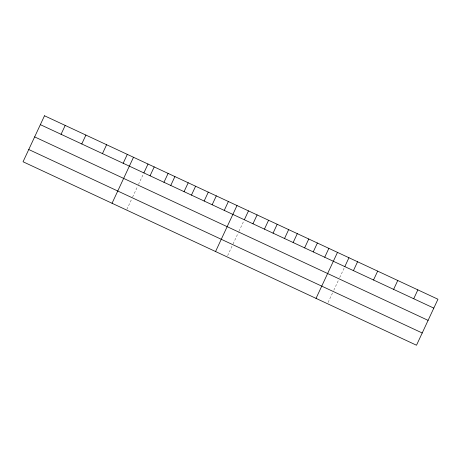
<?xml version="1.0" encoding="UTF-8"?>
<svg xmlns="http://www.w3.org/2000/svg" width="461" height="461" viewBox="0 0 461 461"><rect width="100%" height="100%" fill="white"/><g stroke="black" fill="none" stroke-linecap="round" stroke-linejoin="round"><path stroke-width="0.35" stroke-dasharray="2.31 1.73" d="M126.867 209.392L131.673 199.077M132.572 197.152L137.574 186.428M138.461 184.521L143.273 174.206M227.636 255.596L232.448 245.281M233.041 244.002L238.337 232.644M238.931 231.37L244.042 220.41M328.105 302.445L332.917 292.13M333.804 290.223L338.806 279.499M339.705 277.574L344.511 267.259"/><path stroke-width="0.69" d="M61.059 134.301L65.203 125.421M81.764 143.953L85.907 135.073M102.469 153.605L106.606 144.725M123.173 163.263L127.311 154.383M112.046 203.266L133.494 157.264M143.872 172.915L148.016 164.035M150.055 175.797L154.199 166.917M163.966 182.285L168.109 173.405M170.76 185.455L174.903 176.575M184.06 191.655L188.203 182.775M191.465 195.107L195.602 186.227M204.154 201.025L208.297 192.145M212.164 204.759L216.307 195.879M224.248 210.395L228.391 201.515M215.558 251.533L237.012 205.537M244.342 219.764L248.485 210.884M252.962 223.787L257.105 214.907M264.435 229.134L268.579 220.254M273.056 233.157L277.199 224.276M284.529 238.504L288.672 229.624M293.15 242.526L297.293 233.646M304.629 247.874L308.766 238.994M313.244 251.896L317.387 243.016M324.723 257.244L328.86 248.364M316.033 298.382L337.481 252.386M344.816 266.614L348.954 257.734M353.431 270.636L357.575 261.756M373.525 280.006L377.668 271.126M393.619 289.375L397.762 280.495M413.713 298.745L417.856 289.865M40.361 124.649L433.807 308.115M34.644 136.894L428.096 320.366M28.761 149.514L422.213 332.986M44.498 115.769L23.05 161.765L416.502 345.231L437.95 299.235L44.498 115.769"/></g></svg>
